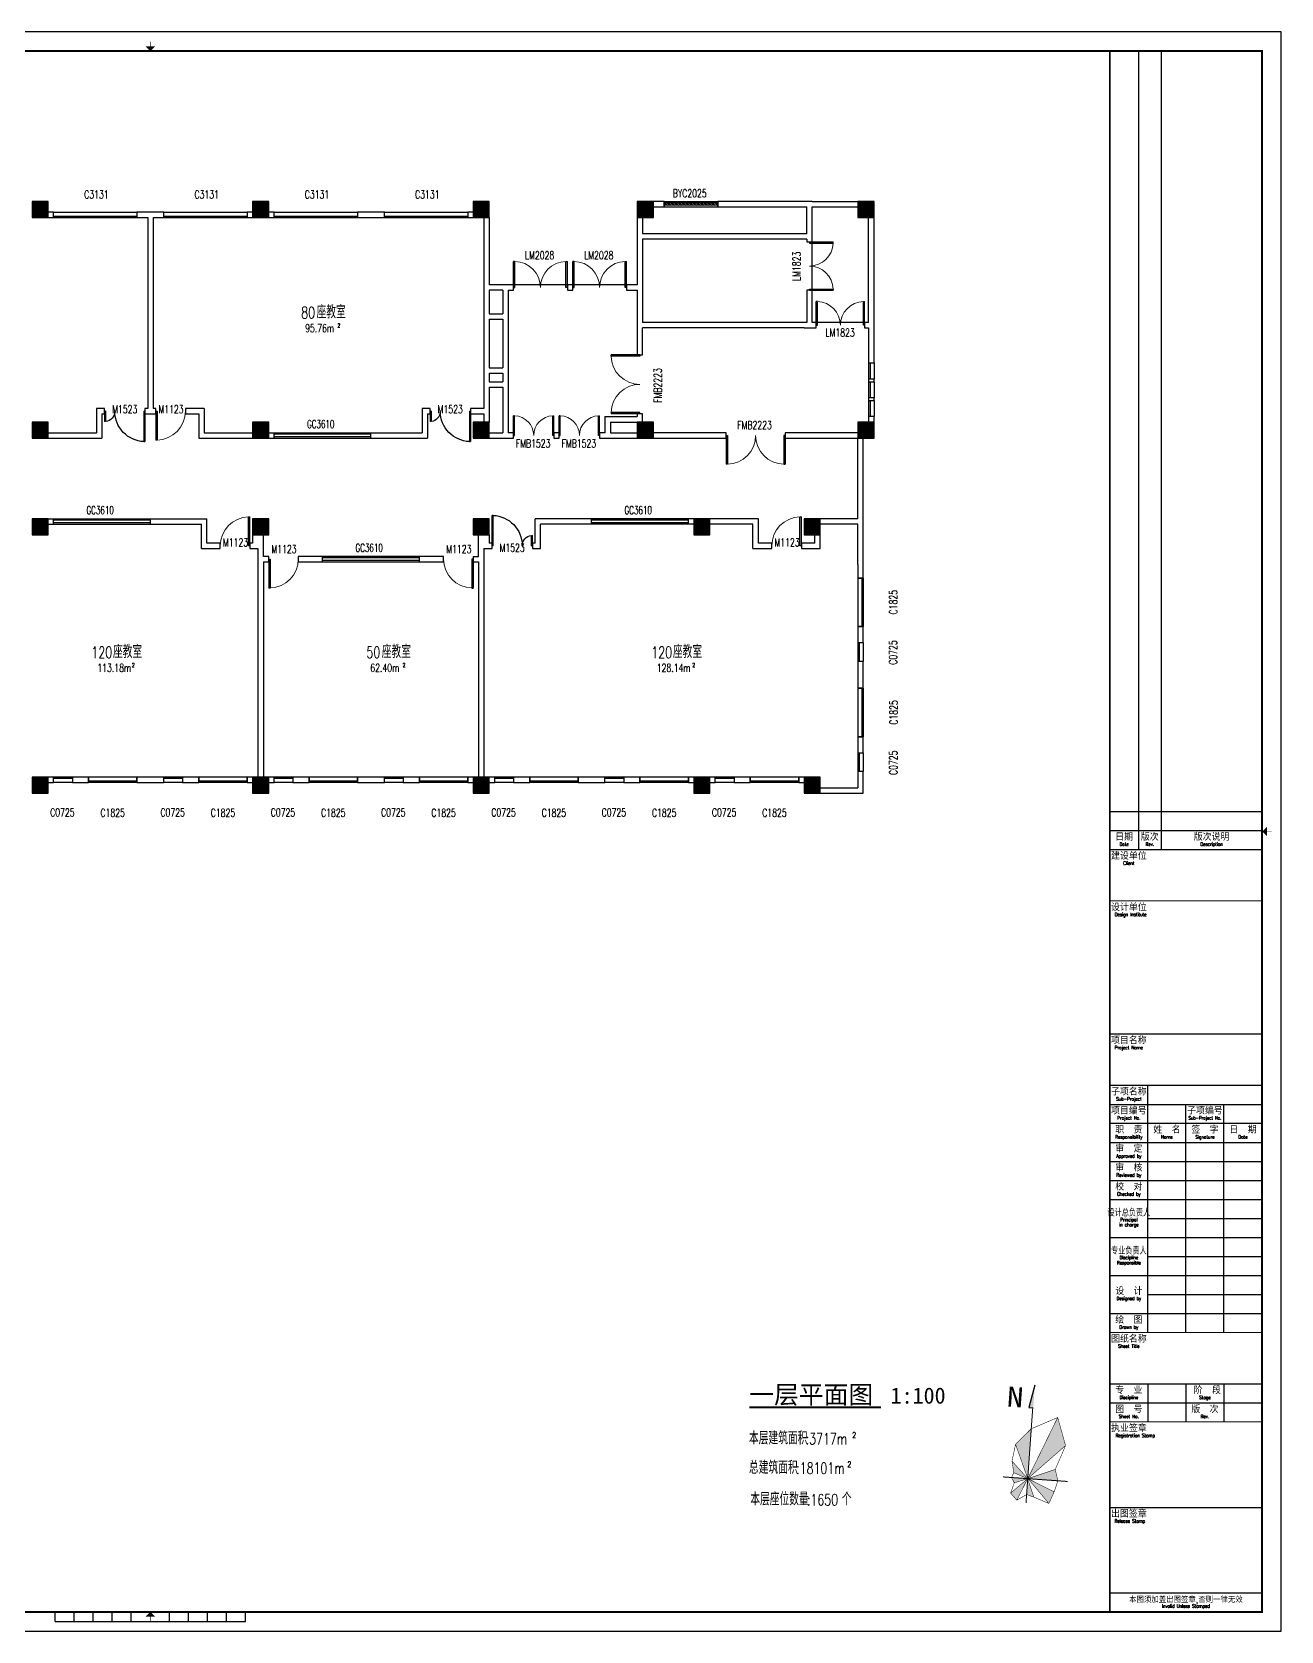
# Model space of a CAD drawing. Header units: millimetres. Extents: x 0 to 192117, y 0 to 134316.
# Drawn here: x 37633 to 84062, y 0 to 59459 of the extents above; entities that cross this region are included whole.
import ezdxf
from ezdxf.enums import TextEntityAlignment as Align

# ---------------------------------------------------------------- set-up
doc = ezdxf.new("R2010")
doc.units = ezdxf.units.MM
doc.linetypes.add('DASH', pattern=[0.35, 0.25, -0.1])
for name, color, linetype in [('COLUMN', 242, 'Continuous'), ('DIM_SYMB', 3, 'Continuous'), ('DOOR', 242, 'Continuous'), ('DOOR_FIRE_TEXT', 7, 'Continuous'), ('FRAME', 7, 'Continuous'), ('PUB_HATCH', 8, 'Continuous'), ('PUB_TEXT', 7, 'Continuous'), ('SPACE', 7, 'Continuous'), ('WALL', 152, 'Continuous'), ('WINDOW', 122, 'Continuous'), ('WINDOW_TEXT', 7, 'Continuous')]:
    doc.layers.add(name, color=color, linetype=linetype)
doc.styles.add('_TCH_DIM', font='SIMPLEX', dxfattribs={"bigfont": 'GBCBIG'})
doc.styles.add('_TCH_SPACE', font='SIMPLEX', dxfattribs={"height": 5, "bigfont": 'GBCBIG'})
doc.styles.add('_TCH_WINDOW', font='SIMPLEX', dxfattribs={"height": 3.5, "bigfont": 'GBCBIG'})
doc.styles.add('TKZ1_tjhts.shx', font='tjromant.shx', dxfattribs={"bigfont": 'tjhts.shx'})
doc.styles.add('TKZ2_tjkts.shx', font='tjromant.shx', dxfattribs={"bigfont": 'tjkts.shx'})
doc.styles.add('仿宋单线', font='tjromans.shx', dxfattribs={"width": 0.65, "bigfont": 'tjhztxt.shx'})
doc.styles.add('竖标题', font='simhei.ttf')
doc.styles.add('黑体', font='simhei.ttf')

# ---------------------------------------------------------------- blocks, each defined once
blk = doc.blocks.new('TJAD_TK_A0_A')
at = {"layer": 'FRAME'}
for p, q in [((1188.88, 841.06), (-0.12, 841.06)), ((1188.88, 0.06), (1188.88, 841.06)), ((1113.88, 831.06), (1113.88, 411.06)), ((1125.88, 831.06), (1125.88, 411.06)), ((1098.88, 431.06), (1178.88, 431.06)), ((1098.88, 421.06), (1178.88, 421.06)), ((1098.88, 411.06), (1178.88, 411.06)), ((1098.88, 287.06), (1178.88, 287.06)), ((1118.88, 157.06), (1118.88, 287.06)), ((1098.88, 277.06), (1178.88, 277.06)), ((1138.88, 157.06), (1138.88, 277.06)), ((1158.88, 157.06), (1158.88, 277.06)), ((1098.88, 257.06), (1178.88, 257.06)), ((1098.88, 247.06), (1178.88, 247.06)), ((1098.88, 237.06), (1178.88, 237.06)), ((1098.88, 227.06), (1178.88, 227.06)), ((1118.88, 217.06), (1178.88, 217.06)), ((1098.88, 207.06), (1178.88, 207.06)), ((1118.88, 197.06), (1178.88, 197.06)), ((1098.88, 187.06), (1178.88, 187.06)), ((1118.88, 177.06), (1178.88, 177.06)), ((1098.88, 167.06), (1178.88, 167.06)), ((1098.88, 130.06), (1178.88, 130.06)), ((1118.88, 130.06), (1118.88, 110.06)), ((1138.88, 130.06), (1138.88, 110.06)), ((1158.88, 130.06), (1158.88, 110.06)), ((1098.88, 120.06), (1178.88, 120.06)), ((1098.88, 65.06), (1178.88, 65.06)), ((1098.88, 20.06), (1178.88, 20.06)), ((544.38, 5.11), (544.38, 10.11)), ((554.38, 5.11), (554.38, 10.11)), ((564.38, 5.11), (564.38, 10.11)), ((574.38, 5.11), (574.38, 10.11)), ((584.38, 5.11), (584.38, 10.11)), ((604.38, 5.11), (604.38, 10.11)), ((614.38, 5.11), (614.38, 10.11)), ((624.38, 5.11), (624.38, 10.11)), ((634.38, 5.11), (634.38, 10.11)), ((644.38, 5.11), (644.38, 10.11)), ((-0.12, 0.06), (1188.88, 0.06)), ((544.38, 5.11), (644.38, 5.11))]:
    blk.add_line(p, q, dxfattribs=at)
for points, const_width in [([(594.38, 833.5), (594.38, 836)], 0.3), ([(1098.88, 831.06), (1098.88, 10.06)], 1), ([(1181.49, 420.56), (1183.99, 420.56)], 0.3), ([(1098.88, 411.06), (1178.88, 411.06)], 0.6), ([(1098.88, 384.06), (1178.88, 384.06)], 0.6), ([(1098.88, 314.06), (1178.88, 314.06)], 0.6), ([(1098.88, 267.06), (1178.88, 267.06)], 0.6), ([(1098.88, 157.06), (1178.88, 157.06)], 0.6), ([(1098.88, 110.06), (1178.88, 110.06)], 0.6), ([(594.38, 7.61), (594.38, 5.11)], 0.3)]:
    blk.add_lwpolyline(points, dxfattribs=dict(at, const_width=const_width))
at = {"layer": 'FRAME', "const_width": 1.2}
blk.add_lwpolyline([(1178.88, 10.06), (1178.88, 831.06), (24.88, 831.06), (24.88, 10.06)], close=True, dxfattribs=at)
at = {"layer": 'FRAME'}
for points in [[(591.88, 833.5), (596.88, 833.5), (594.38, 831)], [(1181.49, 418.06), (1181.49, 423.06), (1178.99, 420.56)], [(596.88, 7.61), (591.88, 7.61), (594.38, 10.11)]]:
    blk.add_solid(points, dxfattribs=at)
at = {"style": 'TKZ1_tjhts.shx'}
for tag, p, height, flags in [('ClientChinese_001', (977.79, 443.57), 5, 8), ('ClientChinese_002', (1013.71, 434.65), 5, 8), ('DescriptionChineseA_001', (1089.55, 425.89), 3.6, 8), ('RevA', (1115.23, 424.56), 3, 8), ('ProjectNameChinese_001', (992.73, 296.22), 5, 8), ('SubProjectChinese_001', (1095.02, 282.68), 3, 8), ('SubProjectNo', (1158.66, 271.34), 3, 8), ('ApprovedBy', (1120.43, 250.26), 3.6, 8), ('ReviewedBy', (1120.43, 240.36), 3.6, 8), ('ApprovedBySignPos', (1139.55, 247.78), 3.6, 9), ('ReviewedBySignPos', (1139.55, 238.08), 3.6, 9), ('CheckedBy', (1120.43, 230.63), 3.6, 8), ('CheckedBySignPos', (1138.96, 228.13), 3.6, 9), ('PrincipalInCharge1', (1120.43, 219.88), 3.6, 8), ('PrincipalInCharge1SignPos', (1138.79, 217.18), 3.6, 9), ('PrincipalInCharge2', (1120.43, 210.44), 3.6, 8), ('PrincipalInCharge2SignPos', (1138.61, 207.69), 3.6, 9), ('DisciplineResponsible1', (1120.43, 200.15), 3.6, 8), ('DisciplineResponsible2', (1120.43, 190.13), 3.6, 8), ('DisciplineResponsible1SignPos', (1139.16, 197.4), 3.6, 9), ('DisciplineResponsible2SignPos', (1138.95, 187.58), 3.6, 9), ('DesignedBy1', (1120.43, 180.47), 3.6, 8), ('DesignedBy1SignPos', (1138.5, 177.67), 3.6, 9), ('DesignedBy2', (1120.43, 169.78), 3.6, 8), ('DesignedBy2SignPos', (1138.65, 167.23), 3.6, 9), ('DrawnBy', (1120.43, 160.19), 3.6, 8), ('DrawnBySignPos', (1138.65, 157.82), 3.6, 9), ('DisciplineChinese', (1119.24, 125.84), 3.6, 8), ('StageChinese', (1158.76, 125.37), 3.6, 8), ('DisciplineEnglish', (1119.42, 122.2), 2.2, 8), ('StageEnglish', (1158.94, 121.73), 2.2, 8), ('SheetNo', (1118.87, 114.03), 3, 8), ('Rev2', (1158.86, 113.56), 3, 8)]:
    blk.add_attdef(tag, p, '', height=height, dxfattribs=dict(at, flags=flags))
at = {"style": 'TKZ1_tjhts.shx', "width": 0.7, "flags": 8}
for tag, p, height in [('DateA', (1099.36, 424.56), 3), ('ProjectNo', (1119.31, 270.56), 3), ('ApprovedByDate', (1159.94, 250.39), 3.6), ('ReviewedByDate', (1159.94, 241), 3.6), ('CheckedByDate', (1159.94, 230.41), 3.6), ('PrincipalInCharge1Date', (1159.94, 220.36), 3.6), ('PrincipalInCharge2Date', (1159.94, 210.61), 3.6), ('DisciplineResponsible1Date', (1159.94, 200.05), 3.6), ('DisciplineResponsible2Date', (1159.94, 190.43), 3.6), ('DesignedBy1Date', (1159.94, 179.93), 3.6), ('DesignedBy2Date', (1159.94, 169.41), 3.6), ('DrawnByDate', (1159.94, 159.78), 3.6)]:
    blk.add_attdef(tag, p, '', height=height, dxfattribs=at)
at = {"style": 'TKZ1_tjhts.shx', "flags": 8}
for tag, height, p in [('DescriptionEnglishA', 2.2, (1150.82, 423.33)), ('ClientEnglish', 3, (1139.46, 390.63)), ('ProjectNameEnglish', 3, (1142.02, 290.26)), ('SubProjectEnglish', 2.2, (1148.76, 279.65)), ('SheetTitleEnglish', 3, (1142.79, 135.3))]:
    blk.add_attdef(tag, text='', height=height, dxfattribs=at).set_placement(p, align=Align.MIDDLE_CENTER)
at = {"style": 'TKZ1_tjhts.shx', "flags": 9}
for tag, p in [('Electricity3SignPos', (15.68, 269.92)), ('Electricity2SignPos', (15.71, 253.14)), ('ELV3SignPos', (23.47, 269.59)), ('Electricity1SignPos', (15.63, 237.78)), ('ELV2SignPos', (23.5, 252.81)), ('ELV1SignPos', (23.42, 237.46)), ('HVAC3SignPos', (14.96, 205.89)), ('Power3SignPos', (23.18, 205.92)), ('HVAC2SignPos', (15.13, 189.18)), ('Power2SignPos', (23.38, 189.51)), ('HVAC1SignPos', (15.89, 173.16)), ('Power1SignPos', (23.75, 173.22)), ('Plumbing3SignPos', (16.07, 141.15)), ('Structure7SignPos', (23.2, 141.11)), ('Structure6SignPos', (23, 125.87)), ('Plumbing2SignPos', (14.83, 125.62)), ('Plumbing1SignPos', (15.66, 109.11)), ('Structure5SignPos', (23, 110.08)), ('Structure4SignPos', (23, 93.78)), ('Architecture3SignPos', (16.07, 77.07)), ('Structure3SignPos', (22.74, 77.47)), ('Architecture2SignPos', (15.8, 61.24)), ('Structure2SignPos', (23.12, 62.01)), ('Architecture1SignPos', (16.88, 45.06)), ('Structure1SignPos', (23.11, 45.86))]:
    blk.add_attdef(tag, p, '', height=2.5, rotation=90, dxfattribs=at)
at = {"style": 'TKZ1_tjhts.shx', "flags": 8}
blk.add_attdef('SheetTitleChinese', text='', height=5, dxfattribs=at).set_placement((1140.42, 148.12), align=Align.TOP_CENTER)
at = {"layer": 'FRAME', "style": 'TKZ2_tjkts.shx'}
for s, height, p in [('日期', 3.6, (1106.38, 417.6)), ('版次', 3.6, (1119.88, 417.6)), ('版次说明', 3.6, (1152.38, 417.6)), ('建设单位', 3.6, (1108.88, 407.6)), ('设计单位', 3.6, (1108.88, 380.6)), ('项目名称', 3.6, (1108.88, 310.6)), ('子项名称', 3.6, (1108.88, 283.6)), ('项目编号', 3.6, (1108.88, 273.6)), ('子项编号', 3.6, (1148.88, 273.6)), ('职  责', 3.6, (1108.88, 263.6)), ('姓  名', 3.6, (1128.88, 263.6)), ('签  字', 3.6, (1148.88, 263.6)), ('日  期', 3.6, (1168.88, 263.6)), ('审  定', 3.6, (1108.88, 253.6)), ('审  核', 3.6, (1108.88, 243.6)), ('校  对', 3.6, (1108.88, 233.6)), ('设  计', 3.6, (1108.88, 178.7)), ('绘  图', 3.6, (1108.88, 163.6)), ('图纸名称', 3.6, (1108.88, 153.6)), ('专  业', 3.6, (1108.88, 126.6)), (' 阶  段', 3.6, (1148.88, 126.6)), ('图  号', 3.6, (1108.88, 116.6)), ('版  次', 3.6, (1148.88, 116.6)), ('执业签章', 3.6, (1108.88, 106.6)), ('出图签章', 3.6, (1108.88, 61.6)), ('本图须加盖出图签章,否则一律无效', 3, (1138.88, 16.48))]:
    blk.add_text(s, height=height, dxfattribs=at).set_placement(p, align=Align.MIDDLE_CENTER)
for s, height, width, p in [('Date', 1.8, 0.8, (1106.38, 413.91)), ('Rev.', 1.8, 0.8, (1119.88, 413.91)), ('Description', 1.8, 0.8, (1152.38, 413.91)), ('Client', 1.8, 0.8, (1108.88, 403.91)), ('Design Institute', 1.8, 0.8, (1109.81, 376.91)), ('Project Name', 1.8, 0.8, (1108.88, 306.91)), ('Sub-Project', 1.8, 0.8, (1108.88, 279.91)), ('Project No.', 1.8, 0.8, (1108.88, 269.91)), ('Sub-Project No.', 1.8, 0.7, (1148.88, 269.91)), ('Responsibility', 1.8, 0.8, (1108.88, 259.91)), ('Name', 1.8, 0.8, (1128.88, 259.91)), ('Signature', 1.8, 0.8, (1148.88, 259.91)), ('Date', 1.8, 0.8, (1168.88, 259.91)), ('Approved by', 1.8, 0.8, (1108.88, 249.91)), ('Reviewed by', 1.8, 0.8, (1108.88, 239.91)), ('Checked by', 1.8, 0.8, (1108.88, 229.91)), ('设计总负责人', 3.6, 0.8, (1108.88, 219.93)), ('in charge', 1.8, 0.8, (1108.88, 213.76)), ('Principal', 1.8, 0.8, (1108.88, 216.41)), ('专业负责人', 3.6, 0.8, (1108.88, 199.93)), ('Responsible', 1.8, 0.8, (1108.88, 193.76)), ('Discipline', 1.8, 0.8, (1108.88, 196.48)), ('Designed by', 1.8, 0.8, (1108.88, 175)), ('Drawn by', 1.8, 0.8, (1108.88, 159.91)), ('Sheet Title', 1.8, 0.8, (1108.88, 149.91)), ('Discipline', 1.8, 0.8, (1108.88, 122.91)), ('Stage', 1.8, 0.8, (1148.88, 122.91)), ('Sheet No.', 1.8, 0.8, (1108.88, 112.91)), ('Rev.', 1.8, 0.8, (1148.88, 112.91)), ('Registration Stamp', 1.8, 0.8, (1112.29, 102.91)), ('Release Stamp', 1.8, 0.8, (1109.4, 57.91)), ('Invalid Unless Stamped', 1.8, 0.8, (1138.88, 13.23))]:
    blk.add_text(s, height=height, dxfattribs=dict(at, width=width)).set_placement(p, align=Align.MIDDLE_CENTER)
blk = doc.blocks.new('n')
at = {"layer": 'FRAME', "ltscale": 0.25}
blk.add_hatch(color=256, dxfattribs=at).paths.add_polyline_path([(0.5, 117.7), (-4, 95.2), (0.5, 95.2)])
at = {"layer": 'FRAME'}
blk.add_hatch(color=0, dxfattribs=at).paths.add_polyline_path([(35.3, 60), (25.5, 87.3), (0, 24.4)])
h = blk.add_hatch(color=0, dxfattribs=at)
h.paths.add_polyline_path([(30.1, 24.4), (26.7, 35.5), (0.2, 24.5), (0.3, 24.4)])
h.paths.add_polyline_path([(0.3, 24.4), (22.8, 1.2), (27.2, 13.1)])
h.paths.add_polyline_path([(0, 8.5), (7.3, 6.5), (0, 24.4)])
h.paths.add_polyline_path([(0, 24.4), (-16, 8.8), (-9.4, 2.2)])
h.paths.add_polyline_path([(0, 24.4), (-16.2, 24.4), (-13.1, 19.3)])
h.paths.add_polyline_path([(-14.3, 29.4), (0, 24.4), (-16.9, 40.8)])
h.paths.add_polyline_path([(0, 74.3), (-14.5, 57.7), (0, 24.4)])
at = {"layer": 'FRAME', "ltscale": 0.25}
blk.add_lwpolyline([(0.5, 117.9), (-4, 95.4), (0.5, 95.4)], dxfattribs=at)
at = {"layer": 'FRAME', "const_width": 1, "flags": 128}
for points in [[(0, 95.3), (0, 0)], [(-24.8, 24.4), (39.8, 24.4)]]:
    blk.add_lwpolyline(points, dxfattribs=at)
at = {"layer": 'FRAME', "color": 0, "const_width": 0.5}
blk.add_lwpolyline([(-16.2, 24.4), (-14.3, 29.4), (-16.9, 40.8), (-14.5, 57.7), (0, 74.3), (25.5, 87.3), (35.3, 60), (26.7, 35.5), (30.1, 24.4), (27.2, 13.1), (22.8, 1.2), (7.3, 6.5), (0, 8.5), (-9.4, 2.2), (-16, 8.8), (-13.1, 19.3)], close=True, dxfattribs=at)
for points in [[(25.5, 87.3), (0, 24.4)], [(-14.5, 57.7), (0, 24.4)], [(35.3, 60), (0, 24.4)], [(-16.9, 40.8), (0, 24.4)], [(26.7, 35.5), (0, 24.4)], [(0, 24.4), (-16, 8.8)], [(-14.3, 29.4), (0, 24.4)], [(-13.1, 19.3), (0, 24.4)], [(-9.4, 2.2), (0, 24.4)], [(0, 24.4), (7.3, 6.5)], [(0.2, 24.5), (22.8, 1.2)], [(0.3, 24.4), (27.2, 13.1)]]:
    blk.add_lwpolyline(points, dxfattribs=at)
at = {"layer": 'FRAME', "style": '竖标题', "width": 1.2}
blk.add_text('N', height=20, dxfattribs=at).set_placement((-26.3, 94.8))
blk = doc.blocks.new('WD-HIGH')
at = {"layer": 'WINDOW'}
for p, q in [((1050564, 1525426), (1050564, 1525626)), ((1054164, 1525426), (1054164, 1525626))]:
    blk.add_line(p, q, dxfattribs=at)
at = {"layer": 'WINDOW', "linetype": 'DASH', "extrusion": (0, 0, -1)}
for p, q in [((1054164, 1525576), (1050564, 1525576)), ((1054164, 1525476), (1050564, 1525476))]:
    blk.add_line(p, q, dxfattribs=at)
at = {"layer": 'WINDOW_TEXT', "style": '仿宋单线', "width": 0.65}
blk.add_text('GC3610', height=300, dxfattribs=at).set_placement((1051788, 1525799))
blk = doc.blocks.new('$WINLIB2D$00000004')
at = {"color": 0}
for points in [[(-0.5, 0.5), (-0.5, -0.5)], [(-0.5, 0.5), (0.5, 0.5)], [(0.5, -0.5), (0.5, 0.5)], [(-0.5, 0.241), (0.5, 0.241)], [(-0.5, -0.5), (0.5, -0.5)]]:
    blk.add_lwpolyline(points, dxfattribs=at)
blk = doc.blocks.new('$DorLib2D$00000002')
for p, q in [((-0.5, 0), (-0.5, 0.4875)), ((-0.475, 0.4875), (-0.5, 0.4875)), ((-0.475, 0), (-0.475, 0.4875)), ((0.475, 0), (0.475, 0.4875)), ((0.475, 0.4875), (0.5, 0.4875)), ((0.5, 0), (0.5, 0.4875)), ((-0.5, 0), (-0.475, 0)), ((0.5, 0), (0.475, 0))]:
    blk.add_line(p, q)
at = {"lineweight": 13}
for centre, start, end in [((-0.4875, 0), 0, 88.53072), ((0.4875, 0), 91.46928, 180)]:
    blk.add_arc(centre, 0.4875, start, end, dxfattribs=at)
blk = doc.blocks.new('_FZH')
blk.add_lwpolyline([(-0.5, -0.5), (0.5, -0.5), (0.5, 0.5), (-0.5, 0.5)], close=True)
at = {"layer": 'PUB_HATCH'}
blk.add_solid([(-0.5, -0.5), (0.5, -0.5), (-0.5, 0.5), (0.5, 0.5)], dxfattribs=at)
blk = doc.blocks.new('$DorLib2D$00000001')
for p, q in [((0.45, 0.975), (0.5, 0.975)), ((0.45, 0), (0.45, 0.975)), ((0.5, 0), (0.5, 0.975)), ((0.5, 0), (0.45, 0))]:
    blk.add_line(p, q)
at = {"lineweight": 13}
blk.add_arc((0.475, 0), 0.975, 91.4693, 180, dxfattribs=at)
blk = doc.blocks.new('$DorLib2D$00000225')
at = {"color": 0}
for p, q in [((0.475, -0.001), (0.475, 0.752)), ((0.475, 0.752), (0.5, 0.752)), ((0.5, -0.001), (0.5, 0.752)), ((-0.5, 0), (-0.5, 0.252)), ((-0.475, 0.252), (-0.5, 0.252)), ((-0.475, 0), (-0.475, 0.252)), ((-0.475, 0), (-0.5, 0)), ((0.475, -0.001), (0.5, -0.001))]:
    blk.add_line(p, q, dxfattribs=at)
for centre, radius, start, end in [((0.505, -0.002), 0.755, 92.2493, 179.7238), ((-0.501, 0.003), 0.251, 359.7899, 84.0974)]:
    blk.add_arc(centre, radius, start, end, dxfattribs=at)
blk = doc.blocks.new('$WINLIB2D$00000039')
at = {"color": 0}
for points in [[(-0.5, 0.5), (-0.5, -0.5)], [(0.5, 0.5), (-0.5, 0.5)], [(0.5, -0.5), (0.5, 0.5)], [(-0.5, 0.167), (0.5, 0.167)], [(-0.452, -0.167), (-0.5, 0.084)], [(-0.384, -0.167), (-0.448, 0.167)], [(-0.316, -0.167), (-0.38, 0.167)], [(-0.248, -0.167), (-0.312, 0.167)], [(-0.18, -0.167), (-0.244, 0.167)], [(-0.112, -0.167), (-0.176, 0.167)], [(-0.044, -0.167), (-0.108, 0.167)], [(0.024, -0.167), (-0.04, 0.167)], [(0.092, -0.167), (0.028, 0.167)], [(0.16, -0.167), (0.096, 0.167)], [(0.228, -0.167), (0.164, 0.167)], [(0.296, -0.167), (0.232, 0.167)], [(0.364, -0.167), (0.3, 0.167)], [(0.432, -0.167), (0.368, 0.167)], [(0.5, -0.167), (0.436, 0.167)], [(-0.5, -0.167), (0.5, -0.167)], [(0.5, -0.5), (-0.5, -0.5)]]:
    blk.add_lwpolyline(points, dxfattribs=at)

msp = doc.modelspace()

# ---------------------------------------------------------------- linework, layer by layer
at = {"layer": 'DIM_SYMB', "const_width": 70}
msp.add_lwpolyline([(64294, 8315), (69190, 8315)], dxfattribs=at)
at = {"layer": 'WALL'}
for p, q in [((61133, 53155), (60733, 53155)), ((60733, 52955), (61133, 52955)), ((61133, 52955), (61133, 53155)), ((66633, 53155), (63133, 53155)), ((63133, 53155), (63133, 52955)), ((63133, 52955), (66433, 52955)), ((66433, 51955), (66433, 52955)), ((66633, 53155), (68333, 53155)), ((66633, 51875), (66633, 52955)), ((66633, 52955), (68333, 52955)), ((38433, 52755), (38233, 52755)), ((38233, 52555), (38433, 52555)), ((38433, 52555), (38433, 52755)), ((42033, 52755), (41533, 52755)), ((41533, 52755), (41533, 52555)), ((41533, 52555), (41933, 52555)), ((41933, 52555), (41933, 45455)), ((42533, 52755), (42033, 52755)), ((42133, 52555), (42133, 45455)), ((42133, 52555), (42533, 52555)), ((42533, 52555), (42533, 52755)), ((45833, 52755), (45633, 52755)), ((45633, 52755), (45633, 52555)), ((45633, 52555), (45833, 52555)), ((46633, 52755), (46433, 52755)), ((46433, 52555), (46633, 52555)), ((46633, 52555), (46633, 52755)), ((50733, 52755), (49733, 52755)), ((49733, 52755), (49733, 52555)), ((49733, 52555), (50733, 52555)), ((50733, 52555), (50733, 52755)), ((54033, 52755), (53833, 52755)), ((53833, 52755), (53833, 52555)), ((53833, 52555), (54033, 52555)), ((54433, 52555), (54433, 49955)), ((54633, 52555), (54633, 50055)), ((60133, 52555), (60133, 51875)), ((60333, 52555), (60333, 51955)), ((68733, 48655), (68733, 52555)), ((68933, 48555), (68933, 52555)), ((60133, 51875), (60133, 50055)), ((66433, 51955), (60333, 51955)), ((66433, 51755), (60333, 51755)), ((60333, 51755), (60333, 49955)), ((66433, 51755), (66433, 51655)), ((66633, 51655), (66633, 51875)), ((66433, 51655), (66633, 51655)), ((54433, 49955), (54433, 48875)), ((55033, 50055), (54633, 50055)), ((55533, 50055), (55033, 50055)), ((55533, 49855), (55533, 50055)), ((57733, 50055), (57533, 50055)), ((57533, 50055), (57533, 49855)), ((57733, 49855), (57733, 50055)), ((60133, 50055), (59733, 50055)), ((59733, 50055), (59733, 49855)), ((60333, 49955), (60333, 48655)), ((54633, 49855), (54633, 48975)), ((55133, 49855), (54633, 49855)), ((55133, 49855), (55133, 48975)), ((55333, 49855), (55533, 49855)), ((55333, 49855), (55333, 48875)), ((57533, 49855), (57733, 49855)), ((59733, 49855), (60133, 49855)), ((60133, 49855), (60133, 48555)), ((66633, 49855), (66433, 49855)), ((66433, 49855), (66433, 48655)), ((66633, 48655), (66633, 49855)), ((54433, 48875), (54433, 46875)), ((54633, 48975), (55133, 48975)), ((54633, 48775), (55133, 48775)), ((54633, 48775), (54633, 46975)), ((55133, 48775), (55133, 46975)), ((55333, 48875), (55333, 47475)), ((60133, 48555), (60133, 47455)), ((66433, 48655), (60333, 48655)), ((60333, 47455), (60333, 48455)), ((66333, 48455), (60333, 48455)), ((66333, 48455), (66783, 48455)), ((66783, 48655), (66633, 48655)), ((66783, 48455), (66783, 48655)), ((68733, 48655), (68583, 48655)), ((68583, 48655), (68583, 48455)), ((68583, 48455), (68733, 48455)), ((68733, 48455), (68733, 47155)), ((68933, 47155), (68933, 48555)), ((54633, 46975), (55133, 46975)), ((55333, 47475), (55333, 46875)), ((60133, 47455), (60333, 47455)), ((68733, 47155), (68933, 47155)), ((54433, 46875), (54433, 46355)), ((54633, 46775), (54993, 46775)), ((54633, 46775), (54633, 46455)), ((54633, 46455), (55133, 46455)), ((54993, 46775), (55133, 46775)), ((55133, 46775), (55133, 46455)), ((55333, 46875), (55333, 46355)), ((68933, 46555), (68733, 46555)), ((68733, 46555), (68733, 46455)), ((68733, 46455), (68933, 46455)), ((68933, 46455), (68933, 46555)), ((54433, 46355), (54433, 45455)), ((54633, 46255), (55133, 46255)), ((54633, 46255), (54633, 45355)), ((55133, 46255), (55133, 44555)), ((55333, 46355), (55333, 44555)), ((68933, 45855), (68733, 45855)), ((68733, 45855), (68733, 45755)), ((68933, 45755), (68933, 45855)), ((40333, 45455), (40033, 45455)), ((40033, 45455), (40033, 44555)), ((40233, 45255), (40333, 45255)), ((40233, 45255), (40233, 44355)), ((40333, 45255), (40333, 45455)), ((41933, 45455), (41833, 45455)), ((41833, 45455), (41833, 45255)), ((41833, 45255), (42033, 45255)), ((42033, 45255), (42233, 45255)), ((42233, 45455), (42133, 45455)), ((42233, 45255), (42233, 45455)), ((44033, 45455), (43333, 45455)), ((43333, 45455), (43333, 45255)), ((43333, 45255), (43833, 45255)), ((43833, 45255), (43833, 44355)), ((44033, 45455), (44033, 44555)), ((52433, 45455), (52133, 45455)), ((52133, 45455), (52133, 44555)), ((52333, 45255), (52433, 45255)), ((52333, 45255), (52333, 44355)), ((52433, 45255), (52433, 45455)), ((54433, 45455), (53933, 45455)), ((53933, 45455), (53933, 45255)), ((53933, 45255), (54433, 45255)), ((54433, 45255), (54433, 44955)), ((54633, 45355), (54633, 44955)), ((60333, 45255), (60133, 45255)), ((60133, 45255), (60133, 45155)), ((60333, 44955), (60333, 45255)), ((68733, 45755), (68933, 45755)), ((58933, 45155), (60133, 45155)), ((58933, 45155), (58933, 44555)), ((59133, 44955), (60133, 44955)), ((59133, 44955), (59133, 44555)), ((68933, 45155), (68733, 45155)), ((68733, 45155), (68733, 44955)), ((68933, 44955), (68933, 45155)), ((38233, 44555), (40033, 44555)), ((38233, 44355), (40233, 44355)), ((43833, 44355), (45833, 44355)), ((44033, 44555), (45833, 44555)), ((46433, 44555), (52133, 44555)), ((46433, 44355), (52333, 44355)), ((54633, 44555), (55133, 44555)), ((54633, 44355), (55033, 44355)), ((55033, 44355), (55533, 44355)), ((55533, 44555), (55333, 44555)), ((55533, 44355), (55533, 44555)), ((57233, 44555), (57033, 44555)), ((57033, 44555), (57033, 44355)), ((57033, 44355), (57233, 44355)), ((57233, 44355), (57233, 44555)), ((58933, 44555), (58733, 44555)), ((58733, 44555), (58733, 44355)), ((58733, 44355), (59233, 44355)), ((59133, 44555), (60133, 44555)), ((59233, 44355), (60133, 44355)), ((63433, 44555), (60733, 44555)), ((60733, 44355), (63433, 44355)), ((63433, 44355), (63433, 44555)), ((68333, 44555), (65633, 44555)), ((65633, 44555), (65633, 44355)), ((65633, 44355), (68333, 44355)), ((68333, 41355), (68333, 44355)), ((68533, 41355), (68533, 44355)), ((38233, 41355), (44133, 41355)), ((38233, 41155), (43933, 41155)), ((43933, 40255), (43933, 41155)), ((44133, 40455), (44133, 41355)), ((56333, 40455), (56333, 41355)), ((62233, 41355), (56333, 41355)), ((56533, 40255), (56533, 41155)), ((62233, 41155), (56533, 41155)), ((64633, 41355), (62833, 41355)), ((64433, 41155), (62833, 41155)), ((64433, 40255), (64433, 41155)), ((64633, 40455), (64633, 41355)), ((68333, 41355), (66933, 41355)), ((68333, 41155), (66933, 41155)), ((68333, 39656), (68333, 41155)), ((68533, 39656), (68533, 41355)), ((44633, 40455), (44133, 40455)), ((44633, 40255), (44633, 40455)), ((45833, 40455), (45733, 40455)), ((45733, 40455), (45733, 40255)), ((45833, 40755), (45833, 40455)), ((46233, 39956), (46233, 40755)), ((54233, 39956), (54233, 40755)), ((54633, 40755), (54633, 40455)), ((54733, 40455), (54633, 40455)), ((54733, 40255), (54733, 40455)), ((56333, 40455), (56233, 40455)), ((56233, 40455), (56233, 40255)), ((65133, 40455), (64633, 40455)), ((65133, 40255), (65133, 40455)), ((66733, 40455), (66233, 40455)), ((66233, 40455), (66233, 40255)), ((66733, 40455), (66733, 40755)), ((66933, 40255), (66933, 40755)), ((43933, 40255), (44633, 40255)), ((45733, 40255), (46033, 40255)), ((46033, 40255), (46033, 39656)), ((46433, 39956), (46233, 39956)), ((46433, 39756), (46433, 39956)), ((52933, 39956), (47533, 39956)), ((47533, 39956), (47533, 39756)), ((52933, 39756), (52933, 39956)), ((54033, 39956), (54033, 39756)), ((54033, 39956), (54233, 39956)), ((54433, 40255), (54733, 40255)), ((54433, 40255), (54433, 39656)), ((56233, 40255), (56533, 40255)), ((64433, 40255), (65133, 40255)), ((66233, 40255), (66933, 40255)), ((46033, 39656), (46033, 31755)), ((46233, 39756), (46433, 39756)), ((46233, 39756), (46233, 31755)), ((47533, 39756), (52933, 39756)), ((54033, 39756), (54233, 39756)), ((54233, 39756), (54233, 31755)), ((54433, 39656), (54433, 31755)), ((68333, 39655), (68333, 39155)), ((68533, 39155), (68533, 39655)), ((68333, 39155), (68533, 39155)), ((68533, 37355), (68333, 37355)), ((68333, 37355), (68333, 36755)), ((68533, 36755), (68533, 37355)), ((68333, 36755), (68533, 36755)), ((68533, 36055), (68333, 36055)), ((68333, 36055), (68333, 35055)), ((68533, 35055), (68533, 36055)), ((68333, 35055), (68533, 35055)), ((68533, 33255), (68333, 33255)), ((68333, 33255), (68333, 32655)), ((68533, 32655), (68533, 33255)), ((68333, 32655), (68533, 32655)), ((38433, 31755), (38233, 31755)), ((38233, 31555), (38433, 31555)), ((38433, 31555), (38433, 31755)), ((39733, 31755), (39133, 31755)), ((39133, 31755), (39133, 31555)), ((39133, 31555), (39733, 31555)), ((39733, 31555), (39733, 31755)), ((42533, 31755), (41533, 31755)), ((41533, 31755), (41533, 31555)), ((41533, 31555), (42533, 31555)), ((42533, 31555), (42533, 31755)), ((43833, 31755), (43233, 31755)), ((43233, 31755), (43233, 31555)), ((43233, 31555), (43833, 31555)), ((43833, 31555), (43833, 31755)), ((45833, 31755), (45633, 31755)), ((45633, 31755), (45633, 31555)), ((45633, 31555), (45833, 31555)), ((46633, 31755), (46433, 31755)), ((46433, 31555), (46633, 31555)), ((46633, 31555), (46633, 31755)), ((47933, 31755), (47333, 31755)), ((47333, 31755), (47333, 31555)), ((47333, 31555), (47933, 31555)), ((47933, 31555), (47933, 31755)), ((50733, 31755), (49733, 31755)), ((49733, 31755), (49733, 31555)), ((49733, 31555), (50733, 31555)), ((50733, 31555), (50733, 31755)), ((52033, 31755), (51433, 31755)), ((51433, 31755), (51433, 31555)), ((51433, 31555), (52033, 31555)), ((52033, 31555), (52033, 31755)), ((54033, 31755), (53833, 31755)), ((53833, 31755), (53833, 31555)), ((53833, 31555), (54033, 31555)), ((54833, 31755), (54633, 31755)), ((54633, 31555), (54833, 31555)), ((54833, 31555), (54833, 31755)), ((56133, 31755), (55533, 31755)), ((55533, 31755), (55533, 31555)), ((55533, 31555), (56133, 31555)), ((56133, 31555), (56133, 31755)), ((58933, 31755), (57933, 31755)), ((57933, 31755), (57933, 31555)), ((57933, 31555), (58933, 31555)), ((58933, 31555), (58933, 31755)), ((60233, 31755), (59633, 31755)), ((59633, 31755), (59633, 31555)), ((59633, 31555), (60233, 31555)), ((60233, 31555), (60233, 31755)), ((62233, 31755), (62033, 31755)), ((62033, 31755), (62033, 31555)), ((62033, 31555), (62233, 31555)), ((63033, 31755), (62833, 31755)), ((62833, 31555), (63033, 31555)), ((63033, 31555), (63033, 31755)), ((64333, 31755), (63733, 31755)), ((63733, 31755), (63733, 31555)), ((63733, 31555), (64333, 31555)), ((64333, 31555), (64333, 31755)), ((66333, 31755), (66133, 31755)), ((66133, 31755), (66133, 31555)), ((66133, 31555), (66333, 31555)), ((68533, 31955), (68333, 31955)), ((68333, 31955), (68333, 31355)), ((68533, 31155), (68533, 31955)), ((66933, 31355), (68333, 31355)), ((66933, 31155), (68533, 31155))]:
    msp.add_line(p, q, dxfattribs=at)
at = {"layer": 'WINDOW'}
for p, q in [((66633, 49855), (66633, 51655)), ((57533, 50055), (55533, 50055)), ((59733, 50055), (57733, 50055)), ((68583, 48655), (66783, 48655))]:
    msp.add_line(p, q, dxfattribs=at)

# ---------------------------------------------------------------- block references
at = {"layer": 'COLUMN', "xscale": 600, "yscale": 600, "zscale": 600}
for p in [(37933, 52855), (46133, 52855), (54333, 52855), (37933, 44655), (46133, 44655), (54333, 44655), (37933, 41055), (46133, 41055), (54333, 41055), (62533, 41055), (66633, 41055), (37933, 31455), (46133, 31455), (54333, 31455), (62533, 31455), (66633, 31455)]:
    msp.add_blockref('_FZH', p, dxfattribs=at)
at = {"layer": 'COLUMN', "xscale": 600, "yscale": 600, "zscale": 600, "rotation": 90}
for p in [(60433, 52855), (68633, 52855), (60433, 44655), (68633, 44655)]:
    msp.add_blockref('_FZH', p, dxfattribs=at)
at = {"layer": 'DOOR'}
ref = msp.add_blockref('$DorLib2D$00000002', (56533, 49955), dxfattribs=dict(at, xscale=2000, yscale=-2000, zscale=2000, rotation=180))
ref.add_attrib('A', 'LM2028', (55958, 51005), dxfattribs={"layer": 'WINDOW_TEXT', "ltscale": 20, "height": 297.5, "style": '_TCH_WINDOW', "width": 0.705882})
ref = msp.add_blockref('$DorLib2D$00000002', (58733, 49955), dxfattribs=dict(at, xscale=2000, yscale=-2000, zscale=2000, rotation=180))
ref.add_attrib('A', 'LM2028', (58158, 51007), dxfattribs={"layer": 'WINDOW_TEXT', "ltscale": 20, "height": 297.5, "style": '_TCH_WINDOW', "width": 0.705882})
ref = msp.add_blockref('$DorLib2D$00000002', (66533, 50755), dxfattribs=dict(at, xscale=-1800, yscale=-1800, zscale=-1800, rotation=89.9999999998585))
ref.add_attrib('A', 'LM1823', (66206, 50200), dxfattribs={"layer": 'WINDOW_TEXT', "ltscale": 20, "height": 297.5, "rotation": 90, "style": '_TCH_WINDOW', "width": 0.705882})
ref = msp.add_blockref('$DorLib2D$00000002', (67683, 48555), dxfattribs=dict(at, xscale=1800, yscale=-1800, zscale=1800, rotation=179.9999999997506))
ref.add_attrib('A', 'LM1823', (67128, 48132), dxfattribs={"layer": 'WINDOW_TEXT', "ltscale": 20, "height": 297.5, "rotation": 360, "style": '_TCH_WINDOW', "width": 0.705882})
ref = msp.add_blockref('$DorLib2D$00000002', (60233, 46355), dxfattribs=dict(at, xscale=-2200, yscale=-2200, zscale=200, rotation=270))
ref.add_attrib('A', 'FMB2223', (61041, 45670), dxfattribs={"layer": 'DOOR_FIRE_TEXT', "ltscale": 20, "height": 297.5, "rotation": 90, "style": '_TCH_WINDOW', "width": 0.705882})
ref = msp.add_blockref('$DorLib2D$00000225', (41083, 45355), dxfattribs=dict(at, xscale=-1500, yscale=1500, zscale=-1500, rotation=180))
ref.add_attrib('A', 'M1523', (40613, 45282), dxfattribs={"layer": 'WINDOW_TEXT', "ltscale": 20, "height": 297.5, "style": '_TCH_WINDOW', "width": 0.705882})
ref = msp.add_blockref('$DorLib2D$00000001', (42783, 45355), dxfattribs=dict(at, xscale=-1100, yscale=-1100, zscale=-1100))
ref.add_attrib('A', 'M1123', (42333, 45282), dxfattribs={"layer": 'WINDOW_TEXT', "ltscale": 20, "height": 297.5, "style": '_TCH_WINDOW', "width": 0.705882})
ref = msp.add_blockref('$DorLib2D$00000225', (53183, 45355), dxfattribs=dict(at, xscale=-1500, yscale=1500, zscale=-1500, rotation=180))
ref.add_attrib('A', 'M1523', (52713, 45282), dxfattribs={"layer": 'WINDOW_TEXT', "ltscale": 20, "height": 297.5, "style": '_TCH_WINDOW', "width": 0.705882})
ref = msp.add_blockref('$DorLib2D$00000002', (56283, 44455), dxfattribs=dict(at, xscale=1500, yscale=1500, zscale=200))
ref.add_attrib('A', 'FMB1523', (55618, 44010), dxfattribs={"layer": 'DOOR_FIRE_TEXT', "ltscale": 20, "height": 297.5, "style": '_TCH_WINDOW', "width": 0.705882})
ref = msp.add_blockref('$DorLib2D$00000002', (57983, 44455), dxfattribs=dict(at, xscale=1500, yscale=1500, zscale=200))
ref.add_attrib('A', 'FMB1523', (57318, 44010), dxfattribs={"layer": 'DOOR_FIRE_TEXT', "ltscale": 20, "height": 297.5, "style": '_TCH_WINDOW', "width": 0.705882})
ref = msp.add_blockref('$DorLib2D$00000002', (64533, 44455), dxfattribs=dict(at, xscale=-2200, yscale=-2200, zscale=200))
ref.add_attrib('A', 'FMB2223', (63849, 44693), dxfattribs={"layer": 'DOOR_FIRE_TEXT', "ltscale": 20, "height": 297.5, "style": '_TCH_WINDOW', "width": 0.705882})
ref = msp.add_blockref('$DorLib2D$00000001', (45183, 40355), dxfattribs=dict(at, xscale=-1100, yscale=-1100, zscale=-1100, rotation=180))
ref.add_attrib('A', 'M1123', (44733, 40332), dxfattribs={"layer": 'WINDOW_TEXT', "ltscale": 20, "height": 297.5, "style": '_TCH_WINDOW', "width": 0.705882})
ref = msp.add_blockref('$DorLib2D$00000225', (55483, 40355), dxfattribs=dict(at, xscale=-1500, yscale=1500, zscale=-1500))
ref.add_attrib('A', 'M1523', (55013, 40132), dxfattribs={"layer": 'WINDOW_TEXT', "ltscale": 20, "height": 297.5, "style": '_TCH_WINDOW', "width": 0.705882})
ref = msp.add_blockref('$DorLib2D$00000001', (65683, 40355), dxfattribs=dict(at, xscale=-1100, yscale=-1100, zscale=-1100, rotation=180))
ref.add_attrib('A', 'M1123', (65233, 40332), dxfattribs={"layer": 'WINDOW_TEXT', "ltscale": 20, "height": 297.5, "style": '_TCH_WINDOW', "width": 0.705882})
ref = msp.add_blockref('$DorLib2D$00000001', (46983, 39856), dxfattribs=dict(at, xscale=1100, yscale=1100, zscale=1100, rotation=180))
ref.add_attrib('A', 'M1123', (46533, 40082), dxfattribs={"layer": 'WINDOW_TEXT', "ltscale": 20, "height": 297.5, "style": '_TCH_WINDOW', "width": 0.705882})
ref = msp.add_blockref('$DorLib2D$00000001', (53483, 39856), dxfattribs=dict(at, xscale=-1100, yscale=1100, zscale=-1100, rotation=180))
ref.add_attrib('A', 'M1123', (53033, 40082), dxfattribs={"layer": 'WINDOW_TEXT', "ltscale": 20, "height": 297.5, "style": '_TCH_WINDOW', "width": 0.705882})
at = {"layer": 'FRAME', "xscale": 70.7, "yscale": 70.7, "zscale": 70.7}
msp.add_blockref('TJAD_TK_A0_A', (9, -4), dxfattribs=at)
at = {"layer": 'FRAME', "xscale": 37.28786018473385, "yscale": 37.28786018473385, "zscale": 37.28786018473385, "rotation": 355.9522835024453}
msp.add_blockref('n', (74583, 4758), dxfattribs=at)
at = {"layer": 'WINDOW'}
ref = msp.add_blockref('$WINLIB2D$00000004', (39983, 52655), dxfattribs=dict(at, xscale=-3100, yscale=200, zscale=-3100, rotation=180))
ref.add_attrib('A', 'C3131', (39573, 53266), dxfattribs={"layer": 'WINDOW_TEXT', "ltscale": 20, "height": 297.5, "style": '_TCH_WINDOW', "width": 0.705882})
ref = msp.add_blockref('$WINLIB2D$00000004', (44083, 52655), dxfattribs=dict(at, xscale=-3100, yscale=200, zscale=-3100, rotation=180))
ref.add_attrib('A', 'C3131', (43673, 53266), dxfattribs={"layer": 'WINDOW_TEXT', "ltscale": 20, "height": 297.5, "style": '_TCH_WINDOW', "width": 0.705882})
ref = msp.add_blockref('$WINLIB2D$00000004', (48183, 52655), dxfattribs=dict(at, xscale=-3100, yscale=200, zscale=-3100, rotation=180.000000000013))
ref.add_attrib('A', 'C3131', (47773, 53266), dxfattribs={"layer": 'WINDOW_TEXT', "ltscale": 20, "height": 297.5, "style": '_TCH_WINDOW', "width": 0.705882})
ref = msp.add_blockref('$WINLIB2D$00000004', (52283, 52655), dxfattribs=dict(at, xscale=-3100, yscale=200, zscale=-3100, rotation=180.000000000013))
ref.add_attrib('A', 'C3131', (51873, 53266), dxfattribs={"layer": 'WINDOW_TEXT', "ltscale": 20, "height": 297.5, "style": '_TCH_WINDOW', "width": 0.705882})
ref = msp.add_blockref('$WINLIB2D$00000039', (62133, 53055), dxfattribs=dict(at, xscale=2000, yscale=200, zscale=2000, rotation=180))
ref.add_attrib('A', 'BYC2025', (61453, 53311), dxfattribs={"layer": 'WINDOW_TEXT', "ltscale": 20, "height": 297.5, "style": '_TCH_WINDOW', "width": 0.705882})
at = {"layer": 'WINDOW', "xscale": -600, "yscale": 200, "zscale": -600, "rotation": 90}
for p in [(68833, 46855), (68833, 46155), (68833, 45455)]:
    msp.add_blockref('$WINLIB2D$00000004', p, dxfattribs=at)
at = {"layer": 'WINDOW'}
for p in [(-1003931, -1481071), (-1012131, -1484271), (-992131, -1484271), (-1002131, -1485670)]:
    msp.add_blockref('WD-HIGH', p, dxfattribs=at)
ref = msp.add_blockref('$WINLIB2D$00000004', (68433, 38255), dxfattribs=dict(at, xscale=-1800, yscale=-200, zscale=-1800, rotation=90))
ref.add_attrib('A', 'C1825', (69799, 37800), dxfattribs={"layer": 'WINDOW_TEXT', "ltscale": 20, "height": 297.5, "rotation": 90, "style": '_TCH_WINDOW', "width": 0.705882})
ref = msp.add_blockref('$WINLIB2D$00000004', (68433, 36405), dxfattribs=dict(at, xscale=-700, yscale=200, zscale=-700, rotation=90))
ref.add_attrib('A', 'C0725', (69789, 35930), dxfattribs={"layer": 'WINDOW_TEXT', "ltscale": 20, "height": 297.5, "rotation": 90, "style": '_TCH_WINDOW', "width": 0.705882})
ref = msp.add_blockref('$WINLIB2D$00000004', (68433, 34155), dxfattribs=dict(at, xscale=-1800, yscale=-200, zscale=-1800, rotation=90))
ref.add_attrib('A', 'C1825', (69811, 33700), dxfattribs={"layer": 'WINDOW_TEXT', "ltscale": 20, "height": 297.5, "rotation": 90, "style": '_TCH_WINDOW', "width": 0.705882})
ref = msp.add_blockref('$WINLIB2D$00000004', (68433, 32305), dxfattribs=dict(at, xscale=-700, yscale=200, zscale=-700, rotation=90))
ref.add_attrib('A', 'C0725', (69800, 31830), dxfattribs={"layer": 'WINDOW_TEXT', "ltscale": 20, "height": 297.5, "rotation": 90, "style": '_TCH_WINDOW', "width": 0.705882})
ref = msp.add_blockref('$WINLIB2D$00000004', (38783, 31655), dxfattribs=dict(at, xscale=-700, yscale=200, zscale=-700))
ref.add_attrib('A', 'C0725', (38308, 30288), dxfattribs={"layer": 'WINDOW_TEXT', "ltscale": 20, "height": 297.5, "style": '_TCH_WINDOW', "width": 0.705882})
ref = msp.add_blockref('$WINLIB2D$00000004', (40633, 31655), dxfattribs=dict(at, xscale=-1800, yscale=-200, zscale=-1800))
ref.add_attrib('A', 'C1825', (40178, 30277), dxfattribs={"layer": 'WINDOW_TEXT', "ltscale": 20, "height": 297.5, "style": '_TCH_WINDOW', "width": 0.705882})
ref = msp.add_blockref('$WINLIB2D$00000004', (42883, 31655), dxfattribs=dict(at, xscale=-700, yscale=200, zscale=-700))
ref.add_attrib('A', 'C0725', (42408, 30288), dxfattribs={"layer": 'WINDOW_TEXT', "ltscale": 20, "height": 297.5, "style": '_TCH_WINDOW', "width": 0.705882})
ref = msp.add_blockref('$WINLIB2D$00000004', (44733, 31655), dxfattribs=dict(at, xscale=-1800, yscale=-200, zscale=-1800))
ref.add_attrib('A', 'C1825', (44278, 30277), dxfattribs={"layer": 'WINDOW_TEXT', "ltscale": 20, "height": 297.5, "style": '_TCH_WINDOW', "width": 0.705882})
ref = msp.add_blockref('$WINLIB2D$00000004', (46983, 31655), dxfattribs=dict(at, xscale=-700, yscale=200, zscale=-700))
ref.add_attrib('A', 'C0725', (46508, 30288), dxfattribs={"layer": 'WINDOW_TEXT', "ltscale": 20, "height": 297.5, "style": '_TCH_WINDOW', "width": 0.705882})
ref = msp.add_blockref('$WINLIB2D$00000004', (48833, 31655), dxfattribs=dict(at, xscale=-1800, yscale=-200, zscale=-1800))
ref.add_attrib('A', 'C1825', (48378, 30277), dxfattribs={"layer": 'WINDOW_TEXT', "ltscale": 20, "height": 297.5, "style": '_TCH_WINDOW', "width": 0.705882})
ref = msp.add_blockref('$WINLIB2D$00000004', (51083, 31655), dxfattribs=dict(at, xscale=-700, yscale=200, zscale=-700))
ref.add_attrib('A', 'C0725', (50608, 30288), dxfattribs={"layer": 'WINDOW_TEXT', "ltscale": 20, "height": 297.5, "style": '_TCH_WINDOW', "width": 0.705882})
ref = msp.add_blockref('$WINLIB2D$00000004', (52933, 31655), dxfattribs=dict(at, xscale=-1800, yscale=-200, zscale=-1800))
ref.add_attrib('A', 'C1825', (52478, 30277), dxfattribs={"layer": 'WINDOW_TEXT', "ltscale": 20, "height": 297.5, "style": '_TCH_WINDOW', "width": 0.705882})
ref = msp.add_blockref('$WINLIB2D$00000004', (55183, 31655), dxfattribs=dict(at, xscale=-700, yscale=200, zscale=-700))
ref.add_attrib('A', 'C0725', (54708, 30288), dxfattribs={"layer": 'WINDOW_TEXT', "ltscale": 20, "height": 297.5, "style": '_TCH_WINDOW', "width": 0.705882})
ref = msp.add_blockref('$WINLIB2D$00000004', (57033, 31655), dxfattribs=dict(at, xscale=-1800, yscale=-200, zscale=-1800))
ref.add_attrib('A', 'C1825', (56578, 30277), dxfattribs={"layer": 'WINDOW_TEXT', "ltscale": 20, "height": 297.5, "style": '_TCH_WINDOW', "width": 0.705882})
ref = msp.add_blockref('$WINLIB2D$00000004', (59283, 31655), dxfattribs=dict(at, xscale=-700, yscale=200, zscale=-700))
ref.add_attrib('A', 'C0725', (58808, 30288), dxfattribs={"layer": 'WINDOW_TEXT', "ltscale": 20, "height": 297.5, "style": '_TCH_WINDOW', "width": 0.705882})
ref = msp.add_blockref('$WINLIB2D$00000004', (61133, 31655), dxfattribs=dict(at, xscale=-1800, yscale=-200, zscale=-1800))
ref.add_attrib('A', 'C1825', (60678, 30277), dxfattribs={"layer": 'WINDOW_TEXT', "ltscale": 20, "height": 297.5, "style": '_TCH_WINDOW', "width": 0.705882})
ref = msp.add_blockref('$WINLIB2D$00000004', (63383, 31655), dxfattribs=dict(at, xscale=-700, yscale=200, zscale=-700))
ref.add_attrib('A', 'C0725', (62908, 30288), dxfattribs={"layer": 'WINDOW_TEXT', "ltscale": 20, "height": 297.5, "style": '_TCH_WINDOW', "width": 0.705882})
ref = msp.add_blockref('$WINLIB2D$00000004', (65233, 31655), dxfattribs=dict(at, xscale=-1800, yscale=-200, zscale=-1800))
ref.add_attrib('A', 'C1825', (64778, 30277), dxfattribs={"layer": 'WINDOW_TEXT', "ltscale": 20, "height": 297.5, "style": '_TCH_WINDOW', "width": 0.705882})

# ---------------------------------------------------------------- texts
at = {"layer": 'PUB_TEXT', "style": '黑体'}
for s, height, p in [('一层平面图', 675.9, (64294, 8455)), ('1:100', 600.8, (69550, 8455))]:
    msp.add_text(s, height=height, dxfattribs=at).set_placement(p)
at = {"layer": 'PUB_TEXT', "color": 0, "style": '_TCH_DIM'}
for s, height, p in [('本层建筑面积', 482.3, (64286, 6936, 0)), ('总建筑面积', 482.3, (64286, 5842, 0)), ('本层座位数量', 482.3, (64334, 4668, 0)), ('个', 482, (67740, 4668, 0))]:
    msp.add_text(s, height=height, dxfattribs=at).set_placement(p)
at = {"layer": 'PUB_TEXT', "color": 0, "style": '_TCH_DIM', "width": 0.705882}
for s, height, p in [(':3717m', 425, (66393, 6936, 0)), ('2', 212, (68121, 7186, 0)), (':18101m', 425, (66042, 5842, 0)), ('2', 212, (67942, 6092, 0)), (':1650', 425, (66440, 4668, 0))]:
    msp.add_text(s, height=height, dxfattribs=at).set_placement(p)
at = {"layer": 'SPACE', "style": '_TCH_SPACE', "width": 0.705882}
for s, height, p in [('80', 425, (47641, 48808)), ('95.76m', 297.5, (47786, 48296)), ('2', 149, (48986, 48471)), ('120', 425, (39842, 36179)), ('50', 425, (50063, 36179)), ('120', 425, (60656, 36179)), ('113.18m', 297.5, (40062, 35667)), ('2', 149, (41342, 35842)), ('62.40m', 297.5, (50208, 35667)), ('2', 149, (51408, 35842)), ('128.14m', 297.5, (60856, 35667)), ('2', 149, (62176, 35842))]:
    msp.add_text(s, height=height, dxfattribs=at).set_placement(p)
at = {"layer": 'SPACE', "style": '_TCH_SPACE'}
for p in [(48212, 48808), (40642, 36179), (50634, 36179), (61456, 36179)]:
    msp.add_text('座教室', height=482.3, dxfattribs=at).set_placement(p)

doc.saveas('drawing.dxf')
